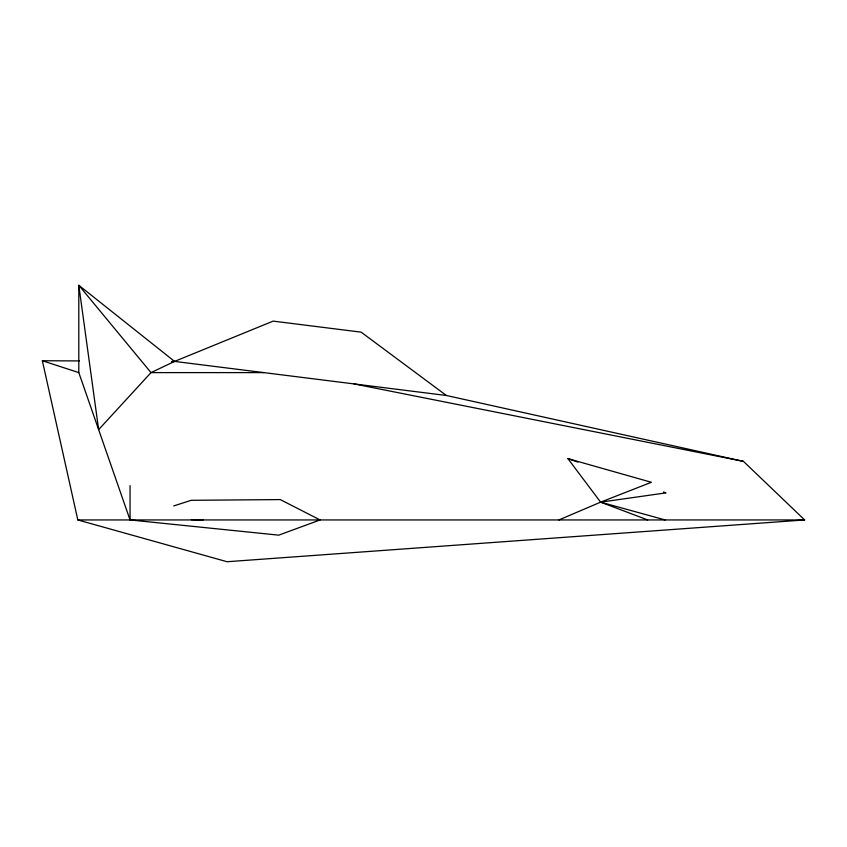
<?xml version="1.0" encoding="UTF-8"?>
<svg xmlns="http://www.w3.org/2000/svg" width="847" height="847" viewBox="0 0 847 847"><rect width="100%" height="100%" fill="white"/><g stroke="black" fill="none" stroke-linecap="round" stroke-linejoin="round"><path stroke-width="1.27" d="M558.914 519.942L600.608 502.155L651.396 482.282L567.913 458.629L600.608 502.155L647.69 519.942M173.73 505.924L191.21 500.312L280.241 499.582L320.092 519.942L278.727 535.156L130.057 519.942L78.803 372.606L78.803 285.27L174.567 361.415L446.369 395.485L743.454 461.371L804.65 519.942L227.07 561.73L77.818 519.942L42.35 360.737L79.374 360.928M171.941 361.722L174.567 361.415L273.136 321.119L361.14 332.151L446.369 395.485M263.872 372.606L151.01 372.606L98.644 429.63L78.803 285.27L151.01 372.606L174.567 361.415L171.92 361.394M77.818 519.942L804.65 519.942M191.327 519.687L203.185 519.942M354.004 383.903L743.454 461.371M665.181 519.942L600.608 502.155L665.975 492.88L663.497 492.012M42.35 360.737L78.803 372.606M567.913 458.629L577.845 462.091M130.057 485.617L130.057 519.942"/></g></svg>
